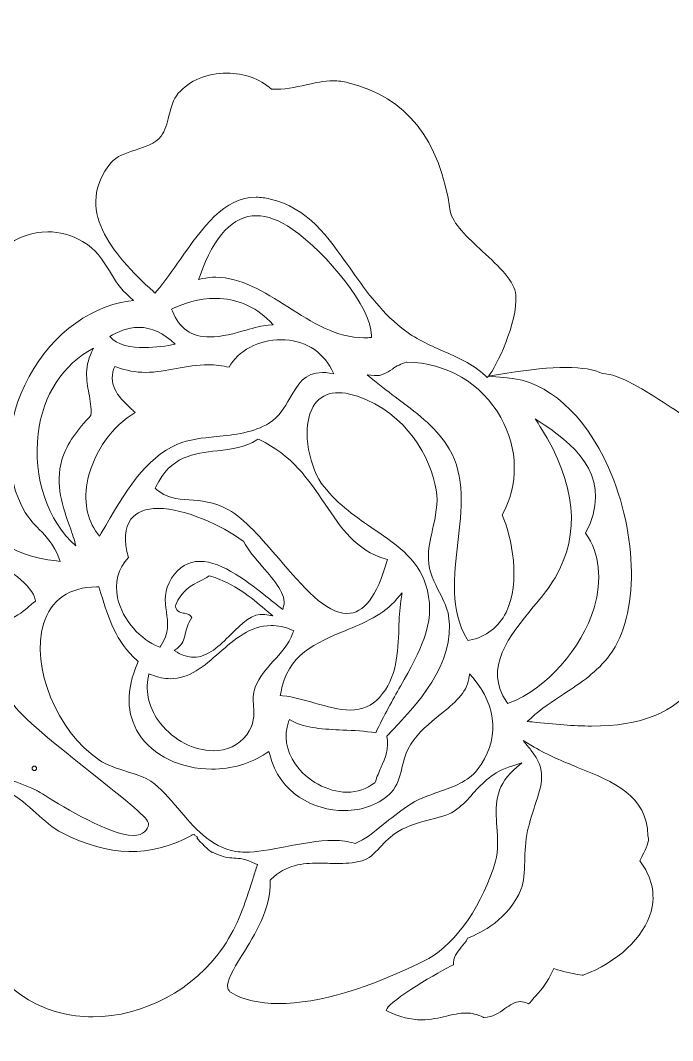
# Model space of a CAD drawing. Header units: millimetres. Extents: x -187 to 113, y -78 to 72.
# Drawn here: x 72.99 to 78.94, y 8.75 to 18.04 of the extents above; entities that cross this region are included whole.
import ezdxf

# ---------------------------------------------------------------- set-up
doc = ezdxf.new("R2010")
doc.units = ezdxf.units.MM
doc.header["$MEASUREMENT"] = 0
doc.layers.add('layer 1', color=7, linetype='Continuous')

msp = doc.modelspace()

# ---------------------------------------------------------------- linework, layer by layer
at = {"layer": 'layer 1', "color": 1, "lineweight": 35}
msp.add_open_spline([(38.43276, 72.15664), (38.43276, 72.15664), (-111.56738, 72.15664), (-111.56738, 72.15664), (-111.56738, 72.15664), (-152.98848, 72.15664), (-186.56732, 38.5779), (-186.56732, -2.84336), (-186.56732, -2.84336), (-186.56732, -44.26448), (-152.98848, -77.84336), (-111.56738, -77.84336), (-111.56738, -77.84336), (-111.56738, -77.84336), (38.43276, -77.84336), (38.43276, -77.84336), (38.43276, -77.84336), (79.85412, -77.84336), (113.43268, -44.26448), (113.43268, -2.84336), (113.43268, -2.84336), (113.43268, 38.5779), (79.85412, 72.15664), (38.43276, 72.15664)], degree=3, knots=[0, 0, 0, 0, 0.1428571, 0.1428571, 0.1428571, 0.1428572, 0.2857143, 0.2857143, 0.2857143, 0.2857143, 0.4285714, 0.4285714, 0.4285714, 0.4285714, 0.5714286, 0.5714286, 0.5714286, 0.5714286, 0.7142857, 0.7142857, 0.7142857, 0.7142857, 1, 1, 1, 1], dxfattribs=at)
msp.add_open_spline([(44.67952, 66.4625), (79.50892, 59.89766), (105.96108, 33.27122), (107.96366, 0.902)], degree=3, dxfattribs=at)
at = {"layer": 'layer 1', "color": 1, "lineweight": 9}
for points, knots in [([(77.24894, 14.79212), (77.24894, 14.79212), (77.23376, 14.80576), (77.23376, 14.80576), (77.23376, 14.80576), (77.10856, 14.91842), (76.97892, 14.97476), (76.84166, 15.03442), (76.84166, 15.03442), (76.71936, 15.08758), (76.59286, 15.14254), (76.47044, 15.2406), (76.47044, 15.2406), (76.26748, 15.40328), (76.12742, 15.6027), (75.992, 15.79554), (75.992, 15.79554), (75.79662, 16.07374), (75.61212, 16.33648), (75.26984, 16.41728), (75.26984, 16.41728), (75.22656, 16.42748), (75.18408, 16.4327), (75.14356, 16.4328), (75.14356, 16.4328), (74.84846, 16.43348), (74.65578, 16.15938), (74.45178, 15.86918), (74.45178, 15.86918), (74.3832, 15.77166), (74.31232, 15.67082), (74.23508, 15.5762), (74.23508, 15.5762), (74.23508, 15.5762), (74.22144, 15.55956), (74.22144, 15.55956), (74.22144, 15.55956), (74.22144, 15.55956), (74.20556, 15.57398), (74.20556, 15.57398), (74.20556, 15.57398), (73.82346, 15.92104), (73.47884, 16.33198), (73.8204, 16.74838), (73.8204, 16.74838), (73.86988, 16.80872), (73.95216, 16.83498), (74.03934, 16.8628), (74.03934, 16.8628), (74.12952, 16.89162), (74.22282, 16.9214), (74.276, 16.99118), (74.276, 16.99118), (74.3126, 17.03926), (74.3302, 17.10774), (74.34718, 17.17394), (74.34718, 17.17394), (74.36622, 17.24826), (74.38594, 17.32506), (74.43288, 17.38014), (74.43288, 17.38014), (74.53128, 17.49592), (74.69676, 17.56476), (74.87554, 17.56434), (74.87554, 17.56434), (75.03142, 17.564), (75.17518, 17.51246), (75.28122, 17.41916), (75.28122, 17.41916), (75.39894, 17.41232), (75.5003, 17.43528), (75.59804, 17.45744), (75.59804, 17.45744), (75.6811, 17.4763), (75.75962, 17.49414), (75.8448, 17.49394), (75.8448, 17.49394), (75.89158, 17.49384), (75.93592, 17.48824), (75.98034, 17.4769), (75.98034, 17.4769), (76.5172, 17.3401), (76.81336, 16.9683), (76.91236, 16.30682), (76.91236, 16.30682), (76.929, 16.19626), (77.06986, 16.06594), (77.2061, 15.9399), (77.2061, 15.9399), (77.35788, 15.7995), (77.50124, 15.6669), (77.51008, 15.54078), (77.51008, 15.54078), (77.52748, 15.29268), (77.32954, 14.8821), (77.26254, 14.80732), (77.26254, 14.80732), (77.26254, 14.80732), (77.24894, 14.79212), (77.24894, 14.79212)], [0, 0, 0, 0, 0.0384615, 0.0384615, 0.0384615, 0.0384615, 0.0769231, 0.0769231, 0.0769231, 0.0769231, 0.1153846, 0.1153846, 0.1153846, 0.1153846, 0.1538462, 0.1538462, 0.1538462, 0.1538462, 0.1923077, 0.1923077, 0.1923077, 0.1923077, 0.2307692, 0.2307692, 0.2307692, 0.2307692, 0.2692308, 0.2692308, 0.2692308, 0.2692308, 0.3076923, 0.3076923, 0.3076923, 0.3076923, 0.3461538, 0.3461538, 0.3461538, 0.3461539, 0.3846154, 0.3846154, 0.3846154, 0.3846154, 0.4230769, 0.4230769, 0.4230769, 0.4230769, 0.4615385, 0.4615385, 0.4615385, 0.4615385, 0.5, 0.5, 0.5, 0.5, 0.5384615, 0.5384615, 0.5384615, 0.5384615, 0.5769231, 0.5769231, 0.5769231, 0.5769231, 0.6153846, 0.6153846, 0.6153846, 0.6153846, 0.6538462, 0.6538462, 0.6538462, 0.6538462, 0.6923077, 0.6923077, 0.6923077, 0.6923077, 0.7307692, 0.7307692, 0.7307692, 0.7307692, 0.7692308, 0.7692308, 0.7692308, 0.7692308, 0.8076923, 0.8076923, 0.8076923, 0.8076923, 0.8461538, 0.8461538, 0.8461538, 0.8461539, 0.8846154, 0.8846154, 0.8846154, 0.8846154, 0.9230769, 0.9230769, 0.9230769, 0.9230769, 1, 1, 1, 1]), ([(75.1445, 16.26478), (75.2435, 16.26456), (75.35322, 16.22366), (75.47064, 16.14326), (75.47064, 16.14326), (75.7899, 15.92476), (76.19434, 15.42496), (76.19376, 15.1748), (76.19376, 15.1748), (76.19376, 15.1748), (76.1937, 15.15564), (76.1937, 15.15564), (76.1937, 15.15564), (76.1937, 15.15564), (76.17478, 15.1542), (76.17478, 15.1542), (76.17478, 15.1542), (76.15766, 15.15284), (76.14056, 15.15218), (76.1236, 15.15222), (76.1236, 15.15222), (75.87584, 15.15282), (75.65, 15.29564), (75.43158, 15.43372), (75.43158, 15.43372), (75.2117, 15.57274), (75.004, 15.70402), (74.7754, 15.70454), (74.7754, 15.70454), (74.73476, 15.70466), (74.694, 15.70042), (74.6543, 15.69198), (74.6543, 15.69198), (74.6543, 15.69198), (74.61828, 15.68434), (74.61828, 15.68434), (74.61828, 15.68434), (74.61828, 15.68434), (74.6308, 15.71936), (74.6308, 15.71936), (74.6308, 15.71936), (74.7624, 16.08688), (74.93046, 16.26528), (75.1445, 16.26478)], [0, 0, 0, 0, 0.0833333, 0.0833333, 0.0833333, 0.0833333, 0.1666667, 0.1666667, 0.1666667, 0.1666667, 0.25, 0.25, 0.25, 0.25, 0.3333333, 0.3333333, 0.3333333, 0.3333333, 0.4166667, 0.4166667, 0.4166667, 0.4166667, 0.5, 0.5, 0.5, 0.5, 0.5833333, 0.5833333, 0.5833333, 0.5833333, 0.6666667, 0.6666667, 0.6666667, 0.6666667, 0.75, 0.75, 0.75, 0.75, 0.8333333, 0.8333333, 0.8333333, 0.8333333, 1, 1, 1, 1]), ([(72.4602, 13.75432), (72.33218, 14.14536), (72.46928, 14.59164), (72.81818, 14.9244), (72.81818, 14.9244), (72.59764, 15.09752), (72.51692, 15.35606), (72.6023, 15.62086), (72.6023, 15.62086), (72.6969, 15.91458), (72.96006, 16.11924), (73.24216, 16.11858), (73.24216, 16.11858), (73.35024, 16.11836), (73.45718, 16.0886), (73.56004, 16.03022), (73.56004, 16.03022), (73.68544, 15.95904), (73.74342, 15.86328), (73.80478, 15.76186), (73.80478, 15.76186), (73.8531, 15.68202), (73.90304, 15.59944), (73.99054, 15.52334), (73.99054, 15.52334), (73.99054, 15.52334), (74.0249, 15.49348), (74.0249, 15.49348), (74.0249, 15.49348), (74.0249, 15.49348), (73.98004, 15.48708), (73.98004, 15.48708), (73.98004, 15.48708), (73.59308, 15.43176), (73.23018, 15.13862), (73.03296, 14.72202), (73.03296, 14.72202), (72.84386, 14.32256), (72.84582, 13.88908), (73.0382, 13.56238), (73.0382, 13.56238), (73.07372, 13.50194), (73.11822, 13.45576), (73.16536, 13.40692), (73.16536, 13.40692), (73.23312, 13.33674), (73.30316, 13.2641), (73.34392, 13.14674), (73.34392, 13.14674), (73.34392, 13.14674), (73.3546, 13.11596), (73.3546, 13.11596), (73.3546, 13.11596), (73.3546, 13.11596), (73.32252, 13.11924), (73.32252, 13.11924), (73.32252, 13.11924), (72.89234, 13.16294), (72.57802, 13.3944), (72.4602, 13.75432)], [0, 0, 0, 0, 0.0625, 0.0625, 0.0625, 0.0625, 0.125, 0.125, 0.125, 0.125, 0.1875, 0.1875, 0.1875, 0.1875, 0.25, 0.25, 0.25, 0.25, 0.3125, 0.3125, 0.3125, 0.3125, 0.375, 0.375, 0.375, 0.375, 0.4375, 0.4375, 0.4375, 0.4375, 0.5, 0.5, 0.5, 0.5, 0.5625, 0.5625, 0.5625, 0.5625, 0.625, 0.625, 0.625, 0.625, 0.6875, 0.6875, 0.6875, 0.6875, 0.75, 0.75, 0.75, 0.75, 0.8125, 0.8125, 0.8125, 0.8125, 0.875, 0.875, 0.875, 0.875, 1, 1, 1, 1]), ([(74.77488, 15.51132), (74.9643, 15.51088), (75.12968, 15.441), (75.26646, 15.30358), (75.26646, 15.30358), (75.26646, 15.30358), (75.29842, 15.2715), (75.29842, 15.2715), (75.29842, 15.2715), (75.29842, 15.2715), (75.2535, 15.2682), (75.2535, 15.2682), (75.2535, 15.2682), (75.19796, 15.26408), (75.12704, 15.24412), (75.05194, 15.22292), (75.05194, 15.22292), (74.94738, 15.19346), (74.82884, 15.16006), (74.71912, 15.1603), (74.71912, 15.1603), (74.55362, 15.1607), (74.4424, 15.23776), (74.37912, 15.39582), (74.37912, 15.39582), (74.37912, 15.39582), (74.3717, 15.41428), (74.3717, 15.41428), (74.3717, 15.41428), (74.3717, 15.41428), (74.38964, 15.42254), (74.38964, 15.42254), (74.38964, 15.42254), (74.47838, 15.46322), (74.61728, 15.51166), (74.77488, 15.51132)], [0, 0, 0, 0, 0.1, 0.1, 0.1, 0.1, 0.2, 0.2, 0.2, 0.2, 0.3, 0.3, 0.3, 0.3, 0.4, 0.4, 0.4, 0.4, 0.5, 0.5, 0.5, 0.5, 0.6, 0.6, 0.6, 0.6, 0.7, 0.7, 0.7, 0.7, 0.8, 0.8, 0.8, 0.8, 1, 1, 1, 1]), ([(74.12378, 15.06398), (74.22714, 15.06374), (74.33016, 15.0786), (74.4032, 15.09494), (74.4032, 15.09494), (74.29856, 15.19598), (74.188, 15.24732), (74.07412, 15.24758), (74.07412, 15.24758), (73.96728, 15.24784), (73.87378, 15.2036), (73.8082, 15.16546), (73.8082, 15.16546), (73.86894, 15.0826), (74.0114, 15.06424), (74.12378, 15.06398)], [0, 0, 0, 0, 0.2, 0.2, 0.2, 0.2, 0.4, 0.4, 0.4, 0.4, 0.6, 0.6, 0.6, 0.6, 1, 1, 1, 1]), ([(73.71548, 13.34568), (73.71548, 13.34568), (73.69668, 13.36998), (73.69668, 13.36998), (73.69668, 13.36998), (73.59768, 13.498), (73.56668, 13.67436), (73.60932, 13.86658), (73.60932, 13.86658), (73.6648, 14.1169), (73.83606, 14.35606), (74.04002, 14.47148), (74.04002, 14.47148), (74.03034, 14.4807), (74.0205, 14.48994), (74.01072, 14.49914), (74.01072, 14.49914), (73.9017, 14.6014), (73.78898, 14.70704), (73.84606, 14.8727), (73.84606, 14.8727), (73.84606, 14.8727), (73.85294, 14.89264), (73.85294, 14.89264), (73.85294, 14.89264), (73.85294, 14.89264), (73.87252, 14.88536), (73.87252, 14.88536), (73.87252, 14.88536), (73.95796, 14.85362), (74.04342, 14.83808), (74.13394, 14.83786), (74.13394, 14.83786), (74.23152, 14.83764), (74.32534, 14.85518), (74.41612, 14.8722), (74.41612, 14.8722), (74.50874, 14.88954), (74.60448, 14.90746), (74.70598, 14.90722), (74.70598, 14.90722), (74.77178, 14.90708), (74.83414, 14.89936), (74.89616, 14.88376), (74.89616, 14.88376), (74.9734, 15.03302), (75.16498, 15.13558), (75.36944, 15.13512), (75.36944, 15.13512), (75.57596, 15.13464), (75.74442, 15.0349), (75.83158, 14.86146), (75.83158, 14.86146), (75.83158, 14.86146), (75.84962, 14.82558), (75.84962, 14.82558), (75.84962, 14.82558), (75.84962, 14.82558), (75.81028, 14.83158), (75.81028, 14.83158), (75.81028, 14.83158), (75.78812, 14.83494), (75.76678, 14.83666), (75.74694, 14.8367), (75.74694, 14.8367), (75.58438, 14.8371), (75.51918, 14.7237), (75.4502, 14.60358), (75.4502, 14.60358), (75.4012, 14.51834), (75.35056, 14.4302), (75.26308, 14.37644), (75.26308, 14.37644), (75.11768, 14.28722), (74.94594, 14.26982), (74.7798, 14.25296), (74.7798, 14.25296), (74.65054, 14.2399), (74.52844, 14.22752), (74.42496, 14.18282), (74.42496, 14.18282), (74.13524, 14.05768), (73.94684, 13.75504), (73.73062, 13.37246), (73.73062, 13.37246), (73.73062, 13.37246), (73.71548, 13.34568), (73.71548, 13.34568)], [0, 0, 0, 0, 0.0434783, 0.0434783, 0.0434783, 0.0434783, 0.0869565, 0.0869565, 0.0869565, 0.0869565, 0.1304348, 0.1304348, 0.1304348, 0.1304348, 0.173913, 0.173913, 0.173913, 0.1739131, 0.2173913, 0.2173913, 0.2173913, 0.2173913, 0.2608696, 0.2608696, 0.2608696, 0.2608696, 0.3043478, 0.3043478, 0.3043478, 0.3043478, 0.3478261, 0.3478261, 0.3478261, 0.3478261, 0.3913043, 0.3913043, 0.3913043, 0.3913044, 0.4347826, 0.4347826, 0.4347826, 0.4347826, 0.4782609, 0.4782609, 0.4782609, 0.4782609, 0.5217391, 0.5217391, 0.5217391, 0.5217391, 0.5652174, 0.5652174, 0.5652174, 0.5652174, 0.6086957, 0.6086957, 0.6086957, 0.6086957, 0.6521739, 0.6521739, 0.6521739, 0.6521739, 0.6956522, 0.6956522, 0.6956522, 0.6956522, 0.7391304, 0.7391304, 0.7391304, 0.7391304, 0.7826087, 0.7826087, 0.7826087, 0.7826087, 0.826087, 0.826087, 0.826087, 0.826087, 0.8695652, 0.8695652, 0.8695652, 0.8695652, 0.9130435, 0.9130435, 0.9130435, 0.9130435, 1, 1, 1, 1]), ([(71.72322, 13.48466), (71.72178, 13.48706), (71.72088, 13.48982), (71.72038, 13.49296), (71.72038, 13.49296), (71.7184, 13.50616), (71.7264, 13.51462), (71.73888, 13.5211), (71.73888, 13.5211), (71.52444, 13.81466), (71.48928, 14.16276), (71.64326, 14.48024), (71.64326, 14.48024), (71.801, 14.80554), (72.12272, 15.01522), (72.46292, 15.01442), (72.46292, 15.01442), (72.54356, 15.01424), (72.62454, 15.00226), (72.70362, 14.97886), (72.70362, 14.97886), (72.70362, 14.97886), (72.75142, 14.96472), (72.75142, 14.96472), (72.75142, 14.96472), (72.75142, 14.96472), (72.70762, 14.94074), (72.70762, 14.94074), (72.70762, 14.94074), (72.24884, 14.68934), (72.08064, 14.2155), (72.11746, 13.85746), (72.11746, 13.85746), (72.15306, 13.51096), (72.35998, 13.25608), (72.68856, 13.15684), (72.68856, 13.15684), (72.86096, 13.06836), (73.11152, 12.88822), (73.12876, 12.76492), (73.12876, 12.76492), (73.12876, 12.76492), (73.13056, 12.75164), (73.13056, 12.75164), (73.13056, 12.75164), (73.13056, 12.75164), (73.11938, 12.7445), (73.11938, 12.7445), (73.11938, 12.7445), (73.11308, 12.74044), (73.10216, 12.73088), (73.0895, 12.71982), (73.0895, 12.71982), (73.01592, 12.65538), (72.86276, 12.5212), (72.59888, 12.52182), (72.59888, 12.52182), (72.53366, 12.52198), (72.46516, 12.53066), (72.39742, 12.5472), (72.39742, 12.5472), (72.3435, 12.55458), (72.29124, 12.55834), (72.24216, 12.55846), (72.24216, 12.55846), (71.97828, 12.5591), (71.79508, 12.45632), (71.72618, 12.26912), (71.72618, 12.26912), (71.63394, 12.01852), (71.77378, 11.67452), (72.07408, 11.41324), (72.07408, 11.41324), (72.07408, 11.41324), (72.13308, 11.3619), (72.13308, 11.3619), (72.13308, 11.3619), (72.13308, 11.3619), (72.05668, 11.37718), (72.05668, 11.37718), (72.05668, 11.37718), (71.9957, 11.38938), (71.93654, 11.41008), (71.87934, 11.43678), (71.87934, 11.43678), (71.87934, 11.43678), (71.8849, 11.4241), (71.8849, 11.4241), (71.8849, 11.4241), (71.9863, 11.19162), (72.22118, 11.1555), (72.46994, 11.11732), (72.46994, 11.11732), (72.61126, 11.0956), (72.75742, 11.07314), (72.88212, 11.0126), (72.88212, 11.0126), (72.97648, 10.96668), (73.05742, 10.89348), (73.13568, 10.82272), (73.13568, 10.82272), (73.21024, 10.75526), (73.28742, 10.68546), (73.37472, 10.6414), (73.37472, 10.6414), (73.80434, 10.42426), (74.16986, 10.41656), (74.55334, 10.61768), (74.55334, 10.61768), (74.55334, 10.61768), (74.55716, 10.62392), (74.55716, 10.62392), (74.55716, 10.62392), (74.55716, 10.62392), (74.56418, 10.6239), (74.56418, 10.6239), (74.56418, 10.6239), (74.56418, 10.6239), (74.57684, 10.63164), (74.57684, 10.63164), (74.57684, 10.63164), (74.57684, 10.63164), (74.58348, 10.61844), (74.58348, 10.61844), (74.58348, 10.61844), (74.58348, 10.61844), (74.61124, 10.60152), (74.61124, 10.60152), (74.61124, 10.60152), (74.61124, 10.60152), (74.60064, 10.59592), (74.60064, 10.59592), (74.60064, 10.59592), (74.6342, 10.55888), (74.71338, 10.47918), (74.74032, 10.46306), (74.74032, 10.46306), (74.74032, 10.46306), (74.74352, 10.4671), (74.74352, 10.4671), (74.74352, 10.4671), (74.74352, 10.4671), (74.75814, 10.45998), (74.75814, 10.45998), (74.75814, 10.45998), (74.84522, 10.41766), (74.89142, 10.41518), (74.94032, 10.41256), (74.94032, 10.41256), (74.99102, 10.40992), (75.04352, 10.40714), (75.1379, 10.36132), (75.1379, 10.36132), (75.1379, 10.36132), (75.1541, 10.35346), (75.1541, 10.35346), (75.1541, 10.35346), (75.1541, 10.35346), (75.1485, 10.33618), (75.1485, 10.33618), (75.1485, 10.33618), (75.13532, 10.29568), (75.12298, 10.25666), (75.111, 10.21892), (75.111, 10.21892), (75.03724, 9.98668), (74.9791, 9.80324), (74.84444, 9.6043), (74.84444, 9.6043), (74.58086, 9.21544), (74.11308, 8.96484), (73.65272, 8.96588), (73.65272, 8.96588), (73.44208, 8.96636), (73.24476, 9.01862), (73.0661, 9.12114), (73.0661, 9.12114), (72.83154, 9.25564), (72.72998, 9.44656), (72.64038, 9.615), (72.64038, 9.615), (72.5764, 9.73534), (72.51598, 9.84894), (72.41532, 9.93404), (72.41532, 9.93404), (72.38286, 9.9615), (72.32928, 9.9736), (72.2775, 9.9853), (72.2775, 9.9853), (72.23278, 9.9954), (72.19056, 10.00496), (72.1595, 10.02424), (72.1595, 10.02424), (71.67362, 10.32748), (71.6195, 10.9747), (71.84788, 11.42518), (71.84788, 11.42518), (71.84788, 11.42518), (71.8587, 11.44652), (71.8587, 11.44652), (71.8587, 11.44652), (71.5511, 11.60034), (71.31226, 11.95182), (71.25006, 12.3702), (71.25006, 12.3702), (71.1793, 12.84592), (71.35564, 13.25796), (71.72322, 13.48466)], [0, 0, 0, 0, 0.0188679, 0.0188679, 0.0188679, 0.0188679, 0.0377358, 0.0377358, 0.0377358, 0.0377359, 0.0566038, 0.0566038, 0.0566038, 0.0566038, 0.0754717, 0.0754717, 0.0754717, 0.0754717, 0.0943396, 0.0943396, 0.0943396, 0.0943396, 0.1132075, 0.1132075, 0.1132075, 0.1132076, 0.1320755, 0.1320755, 0.1320755, 0.1320755, 0.1509434, 0.1509434, 0.1509434, 0.1509434, 0.1698113, 0.1698113, 0.1698113, 0.1698113, 0.1886792, 0.1886792, 0.1886792, 0.1886793, 0.2075472, 0.2075472, 0.2075472, 0.2075472, 0.2264151, 0.2264151, 0.2264151, 0.2264151, 0.245283, 0.245283, 0.245283, 0.245283, 0.2641509, 0.2641509, 0.2641509, 0.264151, 0.2830189, 0.2830189, 0.2830189, 0.2830189, 0.3018868, 0.3018868, 0.3018868, 0.3018868, 0.3207547, 0.3207547, 0.3207547, 0.3207547, 0.3396226, 0.3396226, 0.3396226, 0.3396227, 0.3584906, 0.3584906, 0.3584906, 0.3584906, 0.3773585, 0.3773585, 0.3773585, 0.3773585, 0.3962264, 0.3962264, 0.3962264, 0.3962264, 0.4150943, 0.4150943, 0.4150943, 0.4150943, 0.4339623, 0.4339623, 0.4339623, 0.4339623, 0.4528302, 0.4528302, 0.4528302, 0.4528302, 0.4716981, 0.4716981, 0.4716981, 0.4716981, 0.490566, 0.490566, 0.490566, 0.490566, 0.509434, 0.509434, 0.509434, 0.509434, 0.5283019, 0.5283019, 0.5283019, 0.5283019, 0.5471698, 0.5471698, 0.5471698, 0.5471698, 0.5660377, 0.5660377, 0.5660377, 0.5660377, 0.5849057, 0.5849057, 0.5849057, 0.5849057, 0.6037736, 0.6037736, 0.6037736, 0.6037736, 0.6226415, 0.6226415, 0.6226415, 0.6226415, 0.6415094, 0.6415094, 0.6415094, 0.6415094, 0.6603774, 0.6603774, 0.6603774, 0.6603774, 0.6792453, 0.6792453, 0.6792453, 0.6792453, 0.6981132, 0.6981132, 0.6981132, 0.6981132, 0.7169811, 0.7169811, 0.7169811, 0.7169811, 0.7358491, 0.7358491, 0.7358491, 0.7358491, 0.754717, 0.754717, 0.754717, 0.754717, 0.7735849, 0.7735849, 0.7735849, 0.7735849, 0.7924528, 0.7924528, 0.7924528, 0.7924528, 0.8113208, 0.8113208, 0.8113208, 0.8113208, 0.8301887, 0.8301887, 0.8301887, 0.8301887, 0.8490566, 0.8490566, 0.8490566, 0.8490566, 0.8679245, 0.8679245, 0.8679245, 0.8679245, 0.8867925, 0.8867925, 0.8867925, 0.8867925, 0.9056604, 0.9056604, 0.9056604, 0.9056604, 0.9245283, 0.9245283, 0.9245283, 0.9245283, 0.9433962, 0.9433962, 0.9433962, 0.9433962, 0.9622642, 0.9622642, 0.9622642, 0.9622642, 1, 1, 1, 1]), ([(73.15482, 14.27774), (73.1064, 13.88218), (73.24356, 13.4799), (73.49838, 13.2572), (73.49838, 13.2572), (73.4875, 13.30854), (73.46656, 13.367), (73.44334, 13.43202), (73.44334, 13.43202), (73.38198, 13.60358), (73.30566, 13.81708), (73.37196, 14.04072), (73.37196, 14.04072), (73.41812, 14.19634), (73.51866, 14.31672), (73.63608, 14.44606), (73.63608, 14.44606), (73.64186, 14.51624), (73.63004, 14.57994), (73.61758, 14.64724), (73.61758, 14.64724), (73.59498, 14.76908), (73.57168, 14.89468), (73.65966, 15.0571), (73.65966, 15.0571), (73.38078, 14.9123), (73.19826, 14.63204), (73.15482, 14.27774)], [0, 0, 0, 0, 0.125, 0.125, 0.125, 0.125, 0.25, 0.25, 0.25, 0.25, 0.375, 0.375, 0.375, 0.375, 0.5, 0.5, 0.5, 0.5, 0.625, 0.625, 0.625, 0.625, 0.75, 0.75, 0.75, 0.75, 1, 1, 1, 1]), ([(77.08664, 12.3964), (77.08664, 12.3964), (77.07226, 12.39334), (77.07226, 12.39334), (77.07226, 12.39334), (77.07226, 12.39334), (77.06474, 12.40614), (77.06474, 12.40614), (77.06474, 12.40614), (76.9089, 12.67234), (76.94564, 12.98542), (76.98114, 13.28818), (76.98114, 13.28818), (77.01572, 13.58364), (77.05154, 13.88918), (76.90224, 14.14088), (76.90224, 14.14088), (76.79342, 14.32462), (76.6367, 14.44284), (76.43828, 14.59256), (76.43828, 14.59256), (76.36506, 14.64782), (76.28934, 14.70494), (76.20744, 14.77166), (76.20744, 14.77166), (76.20744, 14.77166), (76.15446, 14.81474), (76.15446, 14.81474), (76.15446, 14.81474), (76.15446, 14.81474), (76.22214, 14.80844), (76.22214, 14.80844), (76.22214, 14.80844), (76.28362, 14.80284), (76.33204, 14.8344), (76.38422, 14.8681), (76.38422, 14.8681), (76.42344, 14.89346), (76.46402, 14.91964), (76.5112, 14.93022), (76.5112, 14.93022), (76.5112, 14.93022), (76.51352, 14.93074), (76.51352, 14.93074), (76.51352, 14.93074), (76.51352, 14.93074), (76.51588, 14.93072), (76.51588, 14.93072), (76.51588, 14.93072), (76.87798, 14.92628), (77.1983, 14.73778), (77.3727, 14.42644), (77.3727, 14.42644), (77.53258, 14.1411), (77.53702, 13.81016), (77.38522, 13.539), (77.38522, 13.539), (77.47312, 13.33688), (77.55776, 12.92662), (77.42024, 12.65086), (77.42024, 12.65086), (77.35252, 12.515), (77.24026, 12.4294), (77.08664, 12.3964)], [0, 0, 0, 0, 0.0588235, 0.0588235, 0.0588235, 0.0588235, 0.1176471, 0.1176471, 0.1176471, 0.1176471, 0.1764706, 0.1764706, 0.1764706, 0.1764706, 0.2352941, 0.2352941, 0.2352941, 0.2352941, 0.2941176, 0.2941176, 0.2941176, 0.2941177, 0.3529412, 0.3529412, 0.3529412, 0.3529412, 0.4117647, 0.4117647, 0.4117647, 0.4117647, 0.4705882, 0.4705882, 0.4705882, 0.4705882, 0.5294118, 0.5294118, 0.5294118, 0.5294118, 0.5882353, 0.5882353, 0.5882353, 0.5882353, 0.6470588, 0.6470588, 0.6470588, 0.6470588, 0.7058824, 0.7058824, 0.7058824, 0.7058824, 0.7647059, 0.7647059, 0.7647059, 0.7647059, 0.8235294, 0.8235294, 0.8235294, 0.8235294, 0.8823529, 0.8823529, 0.8823529, 0.882353, 1, 1, 1, 1]), ([(78.19906, 11.61548), (78.0369, 11.61586), (77.86622, 11.63048), (77.6599, 11.65224), (77.6599, 11.65224), (77.6599, 11.65224), (77.61376, 11.65712), (77.61376, 11.65712), (77.61376, 11.65712), (77.61376, 11.65712), (77.64842, 11.68838), (77.64842, 11.68838), (77.64842, 11.68838), (77.74226, 11.77294), (77.84556, 11.84084), (77.94552, 11.90652), (77.94552, 11.90652), (78.1023, 12.00956), (78.25042, 12.10692), (78.367, 12.26396), (78.367, 12.26396), (78.63338, 12.62306), (78.62772, 13.35696), (78.35388, 13.97106), (78.35388, 13.97106), (78.1354, 14.46104), (77.79858, 14.7591), (77.42986, 14.78882), (77.42986, 14.78882), (77.42986, 14.78882), (77.26176, 14.80236), (77.26176, 14.80236), (77.26176, 14.80236), (77.26176, 14.80236), (77.42818, 14.82996), (77.42818, 14.82996), (77.42818, 14.82996), (77.85066, 14.9), (78.15422, 14.9), (78.29728, 14.82788), (78.29728, 14.82788), (78.45472, 14.82456), (78.69506, 14.66788), (78.88856, 14.5418), (78.88856, 14.5418), (78.98868, 14.47654), (79.07514, 14.42018), (79.12834, 14.39898), (79.12834, 14.39898), (79.42024, 14.28244), (79.43878, 14.0632), (79.45518, 13.86976), (79.45518, 13.86976), (79.46176, 13.79226), (79.46794, 13.71904), (79.49004, 13.65414), (79.49004, 13.65414), (79.523, 13.55678), (79.5983, 13.48444), (79.67112, 13.41448), (79.67112, 13.41448), (79.75572, 13.33312), (79.83566, 13.25634), (79.85048, 13.14514), (79.85048, 13.14514), (79.87826, 12.9358), (79.74198, 12.80138), (79.5976, 12.65902), (79.5976, 12.65902), (79.53868, 12.60096), (79.47778, 12.54088), (79.42358, 12.4724), (79.42358, 12.4724), (79.34924, 12.3783), (79.2989, 12.27084), (79.25448, 12.176), (79.25448, 12.176), (79.22132, 12.10518), (79.1927, 12.04402), (79.16048, 12.00312), (79.16048, 12.00312), (78.94768, 11.734), (78.65124, 11.61444), (78.19906, 11.61548)], [0, 0, 0, 0, 0.0454545, 0.0454545, 0.0454545, 0.0454546, 0.0909091, 0.0909091, 0.0909091, 0.0909091, 0.1363636, 0.1363636, 0.1363636, 0.1363636, 0.1818182, 0.1818182, 0.1818182, 0.1818182, 0.2272727, 0.2272727, 0.2272727, 0.2272727, 0.2727273, 0.2727273, 0.2727273, 0.2727273, 0.3181818, 0.3181818, 0.3181818, 0.3181818, 0.3636364, 0.3636364, 0.3636364, 0.3636364, 0.4090909, 0.4090909, 0.4090909, 0.4090909, 0.4545455, 0.4545455, 0.4545455, 0.4545455, 0.5, 0.5, 0.5, 0.5, 0.5454545, 0.5454545, 0.5454545, 0.5454546, 0.5909091, 0.5909091, 0.5909091, 0.5909091, 0.6363636, 0.6363636, 0.6363636, 0.6363636, 0.6818182, 0.6818182, 0.6818182, 0.6818182, 0.7272727, 0.7272727, 0.7272727, 0.7272727, 0.7727273, 0.7727273, 0.7727273, 0.7727273, 0.8181818, 0.8181818, 0.8181818, 0.8181818, 0.8636364, 0.8636364, 0.8636364, 0.8636364, 0.9090909, 0.9090909, 0.9090909, 0.9090909, 1, 1, 1, 1]), ([(76.27958, 11.23614), (76.26192, 11.19622), (76.24366, 11.15492), (76.22984, 11.10962), (76.22984, 11.10962), (76.22984, 11.10962), (76.22796, 11.10348), (76.22796, 11.10348), (76.22796, 11.10348), (76.22796, 11.10348), (76.22294, 11.09946), (76.22294, 11.09946), (76.22294, 11.09946), (76.15188, 11.04256), (76.06406, 11.01256), (75.96906, 11.01278), (75.96906, 11.01278), (75.7938, 11.0132), (75.60474, 11.11714), (75.49858, 11.27142), (75.49858, 11.27142), (75.41492, 11.39302), (75.39368, 11.52826), (75.43874, 11.65224), (75.43874, 11.65224), (75.43874, 11.65224), (75.44684, 11.67462), (75.44684, 11.67462), (75.44684, 11.67462), (75.44684, 11.67462), (75.46766, 11.66332), (75.46766, 11.66332), (75.46766, 11.66332), (75.59616, 11.59344), (75.75938, 11.5866), (75.93216, 11.57932), (75.93216, 11.57932), (76.03214, 11.57512), (76.13538, 11.57076), (76.23252, 11.55314), (76.23252, 11.55314), (76.3078, 11.71306), (76.3871, 11.85382), (76.4573, 11.97842), (76.4573, 11.97842), (76.64184, 12.30596), (76.77516, 12.5426), (76.7038, 12.8502), (76.7038, 12.8502), (76.64216, 13.1162), (76.44582, 13.25068), (76.21842, 13.40638), (76.21842, 13.40638), (76.05986, 13.51502), (75.89584, 13.62732), (75.75966, 13.79726), (75.75966, 13.79726), (75.63078, 13.95776), (75.55446, 14.29994), (75.64914, 14.50054), (75.64914, 14.50054), (75.71794, 14.64632), (75.86584, 14.68978), (76.06746, 14.61946), (76.06746, 14.61946), (76.51666, 14.46298), (76.73418, 14.06228), (76.78394, 13.7667), (76.78394, 13.7667), (76.80444, 13.64444), (76.77706, 13.52304), (76.75054, 13.40564), (76.75054, 13.40564), (76.7294, 13.31184), (76.7094, 13.22322), (76.71268, 13.136), (76.71268, 13.136), (76.71736, 13.01902), (76.76664, 12.92346), (76.8143, 12.83116), (76.8143, 12.83116), (76.85154, 12.75896), (76.88668, 12.6908), (76.89666, 12.6185), (76.89666, 12.6185), (76.95802, 12.179), (76.61452, 11.8162), (76.33434, 11.52396), (76.33434, 11.52396), (76.35758, 11.41262), (76.31968, 11.3268), (76.27958, 11.23614)], [0, 0, 0, 0, 0.0416667, 0.0416667, 0.0416667, 0.0416667, 0.0833333, 0.0833333, 0.0833333, 0.0833333, 0.125, 0.125, 0.125, 0.125, 0.1666667, 0.1666667, 0.1666667, 0.1666667, 0.2083333, 0.2083333, 0.2083333, 0.2083333, 0.25, 0.25, 0.25, 0.25, 0.2916667, 0.2916667, 0.2916667, 0.2916667, 0.3333333, 0.3333333, 0.3333333, 0.3333333, 0.375, 0.375, 0.375, 0.375, 0.4166667, 0.4166667, 0.4166667, 0.4166667, 0.4583333, 0.4583333, 0.4583333, 0.4583333, 0.5, 0.5, 0.5, 0.5, 0.5416667, 0.5416667, 0.5416667, 0.5416667, 0.5833333, 0.5833333, 0.5833333, 0.5833333, 0.625, 0.625, 0.625, 0.625, 0.6666667, 0.6666667, 0.6666667, 0.6666667, 0.7083333, 0.7083333, 0.7083333, 0.7083333, 0.75, 0.75, 0.75, 0.75, 0.7916667, 0.7916667, 0.7916667, 0.7916667, 0.8333333, 0.8333333, 0.8333333, 0.8333333, 0.875, 0.875, 0.875, 0.875, 0.9166667, 0.9166667, 0.9166667, 0.9166667, 1, 1, 1, 1]), ([(78.22268, 12.69292), (78.11068, 12.31984), (77.78584, 11.95502), (77.45034, 11.8254), (77.45034, 11.8254), (77.45034, 11.8254), (77.4354, 11.81964), (77.4354, 11.81964), (77.4354, 11.81964), (77.4354, 11.81964), (77.42624, 11.83292), (77.42624, 11.83292), (77.42624, 11.83292), (77.21104, 12.14424), (77.4544, 12.43958), (77.66914, 12.70014), (77.66914, 12.70014), (77.74624, 12.79366), (77.81902, 12.88202), (77.86762, 12.96632), (77.86762, 12.96632), (78.102, 13.37312), (78.05962, 13.82008), (77.73802, 14.33268), (77.73802, 14.33268), (77.73802, 14.33268), (77.6864, 14.41498), (77.6864, 14.41498), (77.6864, 14.41498), (77.6864, 14.41498), (77.76668, 14.36112), (77.76668, 14.36112), (77.76668, 14.36112), (78.09356, 14.1416), (78.39344, 13.85268), (78.14626, 13.3731), (78.14626, 13.3731), (78.27334, 13.18452), (78.2998, 12.94968), (78.22268, 12.69292)], [0, 0, 0, 0, 0.0909091, 0.0909091, 0.0909091, 0.0909091, 0.1818182, 0.1818182, 0.1818182, 0.1818182, 0.2727273, 0.2727273, 0.2727273, 0.2727273, 0.3636364, 0.3636364, 0.3636364, 0.3636364, 0.4545455, 0.4545455, 0.4545455, 0.4545455, 0.5454545, 0.5454545, 0.5454545, 0.5454546, 0.6363636, 0.6363636, 0.6363636, 0.6363636, 0.7272727, 0.7272727, 0.7272727, 0.7272727, 0.8181818, 0.8181818, 0.8181818, 0.8181818, 1, 1, 1, 1]), ([(76.31946, 13.13932), (76.31946, 13.13932), (76.33938, 13.13368), (76.33938, 13.13368), (76.33938, 13.13368), (76.33938, 13.13368), (76.33366, 13.1136), (76.33366, 13.1136), (76.33366, 13.1136), (76.24308, 12.79516), (76.12426, 12.64052), (75.97034, 12.64082), (75.97034, 12.64082), (75.77732, 12.64128), (75.5702, 12.88258), (75.351, 13.13806), (75.351, 13.13806), (75.19596, 13.31878), (75.0356, 13.50562), (74.89004, 13.58576), (74.89004, 13.58576), (74.75556, 13.65984), (74.63654, 13.6686), (74.53148, 13.67634), (74.53148, 13.67634), (74.41892, 13.68464), (74.32174, 13.69174), (74.23396, 13.77146), (74.23396, 13.77146), (74.23396, 13.77146), (74.22262, 13.78174), (74.22262, 13.78174), (74.22262, 13.78174), (74.22262, 13.78174), (74.2291, 13.7957), (74.2291, 13.7957), (74.2291, 13.7957), (74.35792, 14.07328), (74.57692, 14.09896), (74.78876, 14.12382), (74.78876, 14.12382), (74.91998, 14.13924), (75.04392, 14.15378), (75.14938, 14.22406), (75.14938, 14.22406), (75.14938, 14.22406), (75.15884, 14.23038), (75.15884, 14.23038), (75.15884, 14.23038), (75.15884, 14.23038), (75.16918, 14.2256), (75.16918, 14.2256), (75.16918, 14.2256), (75.46774, 14.08752), (75.62154, 13.85878), (75.77028, 13.63756), (75.77028, 13.63756), (75.91668, 13.41974), (76.055, 13.21402), (76.31946, 13.13932)], [0, 0, 0, 0, 0.0625, 0.0625, 0.0625, 0.0625, 0.125, 0.125, 0.125, 0.125, 0.1875, 0.1875, 0.1875, 0.1875, 0.25, 0.25, 0.25, 0.25, 0.3125, 0.3125, 0.3125, 0.3125, 0.375, 0.375, 0.375, 0.375, 0.4375, 0.4375, 0.4375, 0.4375, 0.5, 0.5, 0.5, 0.5, 0.5625, 0.5625, 0.5625, 0.5625, 0.625, 0.625, 0.625, 0.625, 0.6875, 0.6875, 0.6875, 0.6875, 0.75, 0.75, 0.75, 0.75, 0.8125, 0.8125, 0.8125, 0.8125, 0.875, 0.875, 0.875, 0.875, 1, 1, 1, 1]), ([(73.87898, 12.78494), (73.85048, 12.92164), (73.88466, 13.0476), (73.9778, 13.14992), (73.9778, 13.14992), (73.93614, 13.30506), (73.944, 13.42242), (74.00128, 13.4989), (74.00128, 13.4989), (74.05064, 13.56488), (74.13408, 13.59816), (74.24922, 13.5979), (74.24922, 13.5979), (74.4966, 13.59732), (74.82462, 13.44372), (75.02472, 13.3013), (75.02472, 13.3013), (75.02472, 13.3013), (75.02906, 13.29822), (75.02906, 13.29822), (75.02906, 13.29822), (75.02906, 13.29822), (75.03136, 13.29338), (75.03136, 13.29338), (75.03136, 13.29338), (75.06508, 13.22304), (75.13404, 13.14342), (75.20072, 13.0665), (75.20072, 13.0665), (75.31378, 12.93602), (75.42068, 12.8127), (75.39316, 12.70734), (75.39316, 12.70734), (75.39316, 12.70734), (75.38536, 12.67738), (75.38536, 12.67738), (75.38536, 12.67738), (75.38536, 12.67738), (75.36096, 12.69614), (75.36096, 12.69614), (75.36096, 12.69614), (75.33158, 12.71868), (75.30018, 12.74376), (75.26708, 12.7702), (75.26708, 12.7702), (75.07454, 12.92392), (74.83498, 13.11518), (74.62932, 13.11566), (74.62932, 13.11566), (74.52396, 13.1159), (74.43984, 13.06558), (74.37216, 12.96178), (74.37216, 12.96178), (74.29786, 12.84758), (74.31086, 12.75506), (74.32456, 12.65714), (74.32456, 12.65714), (74.3381, 12.56038), (74.35216, 12.46028), (74.27338, 12.34616), (74.27338, 12.34616), (74.27338, 12.34616), (74.264, 12.33258), (74.264, 12.33258), (74.264, 12.33258), (74.264, 12.33258), (74.24882, 12.33882), (74.24882, 12.33882), (74.24882, 12.33882), (74.09842, 12.4006), (73.92312, 12.57368), (73.87898, 12.78494)], [0, 0, 0, 0, 0.0526316, 0.0526316, 0.0526316, 0.0526316, 0.1052632, 0.1052632, 0.1052632, 0.1052632, 0.1578947, 0.1578947, 0.1578947, 0.1578947, 0.2105263, 0.2105263, 0.2105263, 0.2105263, 0.2631579, 0.2631579, 0.2631579, 0.2631579, 0.3157895, 0.3157895, 0.3157895, 0.3157895, 0.3684211, 0.3684211, 0.3684211, 0.3684211, 0.4210526, 0.4210526, 0.4210526, 0.4210526, 0.4736842, 0.4736842, 0.4736842, 0.4736842, 0.5263158, 0.5263158, 0.5263158, 0.5263158, 0.5789474, 0.5789474, 0.5789474, 0.5789474, 0.6315789, 0.6315789, 0.6315789, 0.631579, 0.6842105, 0.6842105, 0.6842105, 0.6842105, 0.7368421, 0.7368421, 0.7368421, 0.7368421, 0.7894737, 0.7894737, 0.7894737, 0.7894737, 0.8421053, 0.8421053, 0.8421053, 0.8421053, 0.8947368, 0.8947368, 0.8947368, 0.8947369, 1, 1, 1, 1]), ([(74.4892, 12.6424), (74.45772, 12.64812), (74.4185, 12.65516), (74.407, 12.70134), (74.407, 12.70134), (74.407, 12.70134), (74.4054, 12.70788), (74.4054, 12.70788), (74.4054, 12.70788), (74.4054, 12.70788), (74.4079, 12.71416), (74.4079, 12.71416), (74.4079, 12.71416), (74.46286, 12.8518), (74.55098, 12.89642), (74.6362, 12.93962), (74.6362, 12.93962), (74.66066, 12.95202), (74.68592, 12.96482), (74.70962, 12.97962), (74.70962, 12.97962), (74.70962, 12.97962), (74.71758, 12.98464), (74.71758, 12.98464), (74.71758, 12.98464), (74.71758, 12.98464), (74.72652, 12.98178), (74.72652, 12.98178), (74.72652, 12.98178), (74.94856, 12.9113), (75.09984, 12.78398), (75.22138, 12.6817), (75.22138, 12.6817), (75.22138, 12.6817), (75.29376, 12.62092), (75.29376, 12.62092), (75.29376, 12.62092), (75.29376, 12.62092), (75.2214, 12.63168), (75.2214, 12.63168), (75.2214, 12.63168), (75.1102, 12.6482), (75.01404, 12.55212), (74.9115, 12.44996), (74.9115, 12.44996), (74.80902, 12.34786), (74.70304, 12.24232), (74.57136, 12.24262), (74.57136, 12.24262), (74.52238, 12.24274), (74.47232, 12.258), (74.42258, 12.28806), (74.42258, 12.28806), (74.42258, 12.28806), (74.39526, 12.30462), (74.39526, 12.30462), (74.39526, 12.30462), (74.39526, 12.30462), (74.42146, 12.32294), (74.42146, 12.32294), (74.42146, 12.32294), (74.47306, 12.35896), (74.48306, 12.39952), (74.49688, 12.45562), (74.49688, 12.45562), (74.50762, 12.4992), (74.51976, 12.5483), (74.55474, 12.60354), (74.55474, 12.60354), (74.54384, 12.63114), (74.52216, 12.63648), (74.4892, 12.6424)], [0, 0, 0, 0, 0.0526316, 0.0526316, 0.0526316, 0.0526316, 0.1052632, 0.1052632, 0.1052632, 0.1052632, 0.1578947, 0.1578947, 0.1578947, 0.1578947, 0.2105263, 0.2105263, 0.2105263, 0.2105263, 0.2631579, 0.2631579, 0.2631579, 0.2631579, 0.3157895, 0.3157895, 0.3157895, 0.3157895, 0.3684211, 0.3684211, 0.3684211, 0.3684211, 0.4210526, 0.4210526, 0.4210526, 0.4210526, 0.4736842, 0.4736842, 0.4736842, 0.4736842, 0.5263158, 0.5263158, 0.5263158, 0.5263158, 0.5789474, 0.5789474, 0.5789474, 0.5789474, 0.6315789, 0.6315789, 0.6315789, 0.631579, 0.6842105, 0.6842105, 0.6842105, 0.6842105, 0.7368421, 0.7368421, 0.7368421, 0.7368421, 0.7894737, 0.7894737, 0.7894737, 0.7894737, 0.8421053, 0.8421053, 0.8421053, 0.8421053, 0.8947368, 0.8947368, 0.8947368, 0.8947369, 1, 1, 1, 1]), ([(73.68572, 12.88258), (73.68572, 12.88258), (73.70916, 12.88232), (73.70916, 12.88232), (73.70916, 12.88232), (73.70916, 12.88232), (73.72806, 12.82166), (73.72806, 12.82166), (73.72806, 12.82166), (73.79748, 12.5974), (73.86304, 12.38558), (74.05636, 12.21214), (74.05636, 12.21214), (74.05636, 12.21214), (74.06756, 12.20206), (74.06756, 12.20206), (74.06756, 12.20206), (74.06756, 12.20206), (74.06146, 12.18818), (74.06146, 12.18818), (74.06146, 12.18818), (73.95474, 11.94598), (73.95868, 11.7237), (74.07286, 11.54528), (74.07286, 11.54528), (74.19968, 11.34708), (74.45412, 11.22352), (74.73682, 11.22286), (74.73682, 11.22286), (74.9184, 11.22244), (75.09066, 11.2723), (75.23502, 11.36714), (75.23502, 11.36714), (75.23502, 11.36714), (75.25904, 11.38292), (75.25904, 11.38292), (75.25904, 11.38292), (75.25904, 11.38292), (75.26606, 11.35488), (75.26606, 11.35488), (75.26606, 11.35488), (75.35412, 11.0035), (75.67046, 10.84554), (75.9449, 10.84488), (75.9449, 10.84488), (76.1166, 10.84448), (76.2727, 10.90502), (76.373, 11.011), (76.373, 11.011), (76.43286, 11.07432), (76.45152, 11.15066), (76.47134, 11.23144), (76.47134, 11.23144), (76.48872, 11.30262), (76.5067, 11.3762), (76.55294, 11.4497), (76.55294, 11.4497), (76.62084, 11.5577), (76.7222, 11.64016), (76.82024, 11.71996), (76.82024, 11.71996), (76.94452, 11.82104), (77.06188, 11.91654), (77.08138, 12.04608), (77.08138, 12.04608), (77.08138, 12.04608), (77.08806, 12.09028), (77.08806, 12.09028), (77.08806, 12.09028), (77.08806, 12.09028), (77.1171, 12.0566), (77.1171, 12.0566), (77.1171, 12.0566), (77.34712, 11.79), (77.36224, 11.47564), (77.15756, 11.21566), (77.15756, 11.21566), (77.07336, 11.10876), (76.9444, 11.06352), (76.80786, 11.0156), (76.80786, 11.0156), (76.71072, 10.98152), (76.61028, 10.94632), (76.5223, 10.88672), (76.5223, 10.88672), (76.43822, 10.82966), (76.36692, 10.77162), (76.30396, 10.72044), (76.30396, 10.72044), (76.2131, 10.64652), (76.13462, 10.58264), (76.05058, 10.54802), (76.05058, 10.54802), (76.05058, 10.54802), (76.04374, 10.54522), (76.04374, 10.54522), (76.04374, 10.54522), (76.04374, 10.54522), (76.03668, 10.54748), (76.03668, 10.54748), (76.03668, 10.54748), (75.98312, 10.56464), (75.92134, 10.57304), (75.84778, 10.5732), (75.84778, 10.5732), (75.7087, 10.57354), (75.55462, 10.54408), (75.40556, 10.5156), (75.40556, 10.5156), (75.27154, 10.49002), (75.145, 10.46584), (75.04166, 10.46608), (75.04166, 10.46608), (75.01044, 10.46616), (74.98322, 10.46836), (74.95844, 10.4729), (74.95844, 10.4729), (74.72382, 10.51582), (74.57476, 10.69224), (74.43062, 10.86284), (74.43062, 10.86284), (74.34874, 10.9597), (74.2714, 11.05122), (74.18292, 11.11216), (74.18292, 11.11216), (74.12928, 11.14912), (74.05188, 11.17326), (73.9699, 11.1989), (73.9699, 11.1989), (73.8778, 11.2277), (73.7827, 11.25746), (73.70688, 11.3091), (73.70688, 11.3091), (73.32622, 11.56844), (73.08684, 12.15846), (73.20462, 12.5471), (73.20462, 12.5471), (73.27036, 12.764), (73.44126, 12.88314), (73.68572, 12.88258)], [0, 0, 0, 0, 0.0277778, 0.0277778, 0.0277778, 0.0277778, 0.0555556, 0.0555556, 0.0555556, 0.0555556, 0.0833333, 0.0833333, 0.0833333, 0.0833333, 0.1111111, 0.1111111, 0.1111111, 0.1111111, 0.1388889, 0.1388889, 0.1388889, 0.1388889, 0.1666667, 0.1666667, 0.1666667, 0.1666667, 0.1944444, 0.1944444, 0.1944444, 0.1944445, 0.2222222, 0.2222222, 0.2222222, 0.2222222, 0.25, 0.25, 0.25, 0.25, 0.2777778, 0.2777778, 0.2777778, 0.2777778, 0.3055556, 0.3055556, 0.3055556, 0.3055556, 0.3333333, 0.3333333, 0.3333333, 0.3333333, 0.3611111, 0.3611111, 0.3611111, 0.3611111, 0.3888889, 0.3888889, 0.3888889, 0.3888889, 0.4166667, 0.4166667, 0.4166667, 0.4166667, 0.4444444, 0.4444444, 0.4444444, 0.4444445, 0.4722222, 0.4722222, 0.4722222, 0.4722222, 0.5, 0.5, 0.5, 0.5, 0.5277778, 0.5277778, 0.5277778, 0.5277778, 0.5555556, 0.5555556, 0.5555556, 0.5555556, 0.5833333, 0.5833333, 0.5833333, 0.5833333, 0.6111111, 0.6111111, 0.6111111, 0.6111111, 0.6388889, 0.6388889, 0.6388889, 0.6388889, 0.6666667, 0.6666667, 0.6666667, 0.6666667, 0.6944444, 0.6944444, 0.6944444, 0.6944445, 0.7222222, 0.7222222, 0.7222222, 0.7222222, 0.75, 0.75, 0.75, 0.75, 0.7777778, 0.7777778, 0.7777778, 0.7777778, 0.8055556, 0.8055556, 0.8055556, 0.8055556, 0.8333333, 0.8333333, 0.8333333, 0.8333333, 0.8611111, 0.8611111, 0.8611111, 0.8611111, 0.8888889, 0.8888889, 0.8888889, 0.8888889, 0.9166667, 0.9166667, 0.9166667, 0.9166667, 0.9444444, 0.9444444, 0.9444444, 0.9444445, 1, 1, 1, 1]), ([(75.36248, 11.893), (75.36248, 11.893), (75.36604, 11.91478), (75.36604, 11.91478), (75.36604, 11.91478), (75.42322, 12.26488), (75.69244, 12.37614), (75.95274, 12.48374), (75.95274, 12.48374), (76.1259, 12.5553), (76.30496, 12.62932), (76.42556, 12.77294), (76.42556, 12.77294), (76.42556, 12.77294), (76.47208, 12.8284), (76.47208, 12.8284), (76.47208, 12.8284), (76.47208, 12.8284), (76.46148, 12.75646), (76.46148, 12.75646), (76.46148, 12.75646), (76.44966, 12.67658), (76.44656, 12.5938), (76.44328, 12.5062), (76.44328, 12.5062), (76.435, 12.28412), (76.42642, 12.05452), (76.26732, 11.87648), (76.26732, 11.87648), (76.19766, 11.7986), (76.11026, 11.7608), (76.00016, 11.76108), (76.00016, 11.76108), (75.89906, 11.76132), (75.79134, 11.79218), (75.67736, 11.82478), (75.67736, 11.82478), (75.58138, 11.8523), (75.48216, 11.8807), (75.3842, 11.89074), (75.3842, 11.89074), (75.3842, 11.89074), (75.36248, 11.893), (75.36248, 11.893)], [0, 0, 0, 0, 0.0833333, 0.0833333, 0.0833333, 0.0833333, 0.1666667, 0.1666667, 0.1666667, 0.1666667, 0.25, 0.25, 0.25, 0.25, 0.3333333, 0.3333333, 0.3333333, 0.3333333, 0.4166667, 0.4166667, 0.4166667, 0.4166667, 0.5, 0.5, 0.5, 0.5, 0.5833333, 0.5833333, 0.5833333, 0.5833333, 0.6666667, 0.6666667, 0.6666667, 0.6666667, 0.75, 0.75, 0.75, 0.75, 0.8333333, 0.8333333, 0.8333333, 0.8333333, 1, 1, 1, 1]), ([(75.0562, 11.53596), (74.98206, 11.4402), (74.87616, 11.38972), (74.74992, 11.39002), (74.74992, 11.39002), (74.57848, 11.39042), (74.39062, 11.48772), (74.27128, 11.63788), (74.27128, 11.63788), (74.16772, 11.76808), (74.12818, 11.92098), (74.15988, 12.0683), (74.15988, 12.0683), (74.15988, 12.0683), (74.16504, 12.0923), (74.16504, 12.0923), (74.16504, 12.0923), (74.16504, 12.0923), (74.18754, 12.08316), (74.18754, 12.08316), (74.18754, 12.08316), (74.24772, 12.05876), (74.30424, 12.04678), (74.36022, 12.04666), (74.36022, 12.04666), (74.53468, 12.04626), (74.66676, 12.16162), (74.80662, 12.28376), (74.80662, 12.28376), (74.94598, 12.40544), (75.09004, 12.5312), (75.27952, 12.53076), (75.27952, 12.53076), (75.33956, 12.53062), (75.40222, 12.51754), (75.46592, 12.49184), (75.46592, 12.49184), (75.46592, 12.49184), (75.4845, 12.48432), (75.4845, 12.48432), (75.4845, 12.48432), (75.4845, 12.48432), (75.47756, 12.46538), (75.47756, 12.46538), (75.47756, 12.46538), (75.43712, 12.35516), (75.367, 12.27898), (75.2991, 12.20534), (75.2991, 12.20534), (75.23304, 12.13368), (75.1707, 12.066), (75.13374, 11.96902), (75.13374, 11.96902), (75.11112, 11.90974), (75.11468, 11.85504), (75.11848, 11.79716), (75.11848, 11.79716), (75.12382, 11.71508), (75.12936, 11.63018), (75.0562, 11.53596)], [0, 0, 0, 0, 0.0625, 0.0625, 0.0625, 0.0625, 0.125, 0.125, 0.125, 0.125, 0.1875, 0.1875, 0.1875, 0.1875, 0.25, 0.25, 0.25, 0.25, 0.3125, 0.3125, 0.3125, 0.3125, 0.375, 0.375, 0.375, 0.375, 0.4375, 0.4375, 0.4375, 0.4375, 0.5, 0.5, 0.5, 0.5, 0.5625, 0.5625, 0.5625, 0.5625, 0.625, 0.625, 0.625, 0.625, 0.6875, 0.6875, 0.6875, 0.6875, 0.75, 0.75, 0.75, 0.75, 0.8125, 0.8125, 0.8125, 0.8125, 0.875, 0.875, 0.875, 0.875, 1, 1, 1, 1]), ([(73.14426, 11.02688), (73.02256, 11.08742), (72.8981, 11.12642), (72.77776, 11.16416), (72.77776, 11.16416), (72.55514, 11.2339), (72.3449, 11.2998), (72.20984, 11.48974), (72.20984, 11.48974), (72.16748, 11.54928), (71.991, 11.94964), (72.01152, 12.03878), (72.01152, 12.03878), (72.04878, 12.2011), (72.35406, 12.33948), (72.5779, 12.33896), (72.5779, 12.33896), (72.65432, 12.3388), (72.7151, 12.3228), (72.75856, 12.29142), (72.75856, 12.29142), (72.79352, 12.26608), (72.82032, 12.17014), (72.86024, 12.01526), (72.86024, 12.01526), (72.88026, 11.93744), (72.90102, 11.85698), (72.91708, 11.82844), (72.91708, 11.82844), (72.98186, 11.71316), (73.33528, 11.43214), (73.64712, 11.18422), (73.64712, 11.18422), (74.06002, 10.85594), (74.1705, 10.76082), (74.16148, 10.71714), (74.16148, 10.71714), (74.1522, 10.6721), (74.12048, 10.61848), (74.0221, 10.61868), (74.0221, 10.61868), (73.81012, 10.61918), (73.3967, 10.8732), (73.22018, 10.9817), (73.22018, 10.9817), (73.18462, 11.00352), (73.15658, 11.02076), (73.14624, 11.02594), (73.14624, 11.02594), (73.14566, 11.02624), (73.145, 11.02654), (73.14426, 11.02688)], [0, 0, 0, 0, 0.0714286, 0.0714286, 0.0714286, 0.0714286, 0.1428571, 0.1428571, 0.1428571, 0.1428572, 0.2142857, 0.2142857, 0.2142857, 0.2142857, 0.2857143, 0.2857143, 0.2857143, 0.2857143, 0.3571429, 0.3571429, 0.3571429, 0.3571429, 0.4285714, 0.4285714, 0.4285714, 0.4285714, 0.5, 0.5, 0.5, 0.5, 0.5714286, 0.5714286, 0.5714286, 0.5714286, 0.6428571, 0.6428571, 0.6428571, 0.6428572, 0.7142857, 0.7142857, 0.7142857, 0.7142857, 0.7857143, 0.7857143, 0.7857143, 0.7857143, 0.8571429, 0.8571429, 0.8571429, 0.8571429, 1, 1, 1, 1]), ([(76.9426, 9.4383), (76.93118, 9.50438), (76.97438, 9.5555), (77.0129, 9.60112), (77.0129, 9.60112), (77.03304, 9.62492), (77.05382, 9.64956), (77.0665, 9.67516), (77.0665, 9.67516), (77.0665, 9.67516), (77.07, 9.68234), (77.07, 9.68234), (77.07, 9.68234), (77.07, 9.68234), (77.0774, 9.68526), (77.0774, 9.68526), (77.0774, 9.68526), (77.18506, 9.72752), (77.4476, 9.8555), (77.55906, 10.13114), (77.55906, 10.13114), (77.58496, 10.19482), (77.58762, 10.2851), (77.59048, 10.38072), (77.59048, 10.38072), (77.59306, 10.46826), (77.59604, 10.56748), (77.61738, 10.66226), (77.61738, 10.66226), (77.63672, 10.74828), (77.66208, 10.8245), (77.68438, 10.89172), (77.68438, 10.89172), (77.74936, 11.08712), (77.79224, 11.21616), (77.65032, 11.3925), (77.65032, 11.3925), (77.65032, 11.3925), (77.57804, 11.48216), (77.57804, 11.48216), (77.57804, 11.48216), (77.57804, 11.48216), (77.67658, 11.42344), (77.67658, 11.42344), (77.67658, 11.42344), (77.80166, 11.34888), (77.9397, 11.29304), (78.07316, 11.23898), (78.07316, 11.23898), (78.39952, 11.10692), (78.70782, 10.98212), (78.7136, 10.61488), (78.7136, 10.61488), (78.73104, 10.56302), (78.69758, 10.49922), (78.6652, 10.43748), (78.6652, 10.43748), (78.65622, 10.42036), (78.64724, 10.40332), (78.63948, 10.38662), (78.63948, 10.38662), (78.74996, 10.24272), (78.78562, 10.08392), (78.74254, 9.9266), (78.74254, 9.9266), (78.67758, 9.68946), (78.43504, 9.46164), (78.12458, 9.34614), (78.12458, 9.34614), (78.12458, 9.34614), (78.11944, 9.34428), (78.11944, 9.34428), (78.11944, 9.34428), (78.11944, 9.34428), (78.1141, 9.3452), (78.1141, 9.3452), (78.1141, 9.3452), (77.98288, 9.36758), (77.94876, 9.3766), (77.8566, 9.4054), (77.8566, 9.4054), (77.7853, 9.26136), (77.75626, 9.22896), (77.68924, 9.15436), (77.68924, 9.15436), (77.67402, 9.13746), (77.65678, 9.11822), (77.63652, 9.09492), (77.63652, 9.09492), (77.63652, 9.09492), (77.62646, 9.0834), (77.62646, 9.0834), (77.62646, 9.0834), (77.62646, 9.0834), (77.61262, 9.08974), (77.61262, 9.08974), (77.61262, 9.08974), (77.59138, 9.09954), (77.57126, 9.1043), (77.55128, 9.10434), (77.55128, 9.10434), (77.50092, 9.10446), (77.45686, 9.07336), (77.41024, 9.0404), (77.41024, 9.0404), (77.3575, 9.0032), (77.29784, 8.9611), (77.22062, 8.96104), (77.22062, 8.96104), (77.22062, 8.96104), (77.21598, 8.96104), (77.21598, 8.96104), (77.21598, 8.96104), (77.21598, 8.96104), (77.21176, 8.96308), (77.21176, 8.96308), (77.21176, 8.96308), (77.1595, 8.98836), (77.10954, 9.00014), (77.05458, 9.00028), (77.05458, 9.00028), (76.99552, 9.00042), (76.93824, 8.9868), (76.87758, 8.97236), (76.87758, 8.97236), (76.80798, 8.95582), (76.73602, 8.93868), (76.65132, 8.93888), (76.65132, 8.93888), (76.5518, 8.9391), (76.45184, 8.96422), (76.34562, 9.01556), (76.34562, 9.01556), (76.34562, 9.01556), (76.32836, 9.02394), (76.32836, 9.02394), (76.32836, 9.02394), (76.32836, 9.02394), (76.3354, 9.04196), (76.3354, 9.04196), (76.3354, 9.04196), (76.3615, 9.1086), (76.8184, 9.389), (76.9426, 9.4383)], [0, 0, 0, 0, 0.027027, 0.027027, 0.027027, 0.027027, 0.0540541, 0.0540541, 0.0540541, 0.0540541, 0.0810811, 0.0810811, 0.0810811, 0.0810811, 0.1081081, 0.1081081, 0.1081081, 0.1081081, 0.1351351, 0.1351351, 0.1351351, 0.1351351, 0.1621622, 0.1621622, 0.1621622, 0.1621622, 0.1891892, 0.1891892, 0.1891892, 0.1891892, 0.2162162, 0.2162162, 0.2162162, 0.2162162, 0.2432432, 0.2432432, 0.2432432, 0.2432433, 0.2702703, 0.2702703, 0.2702703, 0.2702703, 0.2972973, 0.2972973, 0.2972973, 0.2972973, 0.3243243, 0.3243243, 0.3243243, 0.3243243, 0.3513514, 0.3513514, 0.3513514, 0.3513514, 0.3783784, 0.3783784, 0.3783784, 0.3783784, 0.4054054, 0.4054054, 0.4054054, 0.4054054, 0.4324324, 0.4324324, 0.4324324, 0.4324324, 0.4594595, 0.4594595, 0.4594595, 0.4594595, 0.4864865, 0.4864865, 0.4864865, 0.4864865, 0.5135135, 0.5135135, 0.5135135, 0.5135135, 0.5405405, 0.5405405, 0.5405405, 0.5405406, 0.5675676, 0.5675676, 0.5675676, 0.5675676, 0.5945946, 0.5945946, 0.5945946, 0.5945946, 0.6216216, 0.6216216, 0.6216216, 0.6216216, 0.6486486, 0.6486486, 0.6486486, 0.6486487, 0.6756757, 0.6756757, 0.6756757, 0.6756757, 0.7027027, 0.7027027, 0.7027027, 0.7027027, 0.7297297, 0.7297297, 0.7297297, 0.7297297, 0.7567568, 0.7567568, 0.7567568, 0.7567568, 0.7837838, 0.7837838, 0.7837838, 0.7837838, 0.8108108, 0.8108108, 0.8108108, 0.8108108, 0.8378378, 0.8378378, 0.8378378, 0.8378378, 0.8648649, 0.8648649, 0.8648649, 0.8648649, 0.8918919, 0.8918919, 0.8918919, 0.8918919, 0.9189189, 0.9189189, 0.9189189, 0.9189189, 0.9459459, 0.9459459, 0.9459459, 0.945946, 1, 1, 1, 1]), ([(73.12052, 11.20976), (73.13188, 11.20974), (73.1411, 11.21898), (73.14112, 11.23044), (73.14112, 11.23044), (73.14114, 11.2419), (73.13198, 11.25122), (73.12062, 11.25126), (73.12062, 11.25126), (73.10934, 11.25128), (73.10014, 11.24198), (73.10012, 11.23054), (73.10012, 11.23054), (73.10008, 11.21908), (73.10926, 11.20978), (73.12052, 11.20976)], [0, 0, 0, 0, 0.2, 0.2, 0.2, 0.2, 0.4, 0.4, 0.4, 0.4, 0.6, 0.6, 0.6, 0.6, 1, 1, 1, 1]), ([(75.2707, 10.20042), (75.2707, 10.20042), (75.27018, 10.2097), (75.27018, 10.2097), (75.27018, 10.2097), (75.27018, 10.2097), (75.27664, 10.2163), (75.27664, 10.2163), (75.27664, 10.2163), (75.41318, 10.35496), (75.57132, 10.36624), (75.70876, 10.36592), (75.70876, 10.36592), (75.73658, 10.36588), (75.76458, 10.36518), (75.7928, 10.36454), (75.7928, 10.36454), (75.82108, 10.36388), (75.84956, 10.36322), (75.87814, 10.36316), (75.87814, 10.36316), (75.94634, 10.363), (76.027, 10.36574), (76.10852, 10.38744), (76.10852, 10.38744), (76.1712, 10.404), (76.21732, 10.45306), (76.27068, 10.50986), (76.27068, 10.50986), (76.31598, 10.5581), (76.36726, 10.61272), (76.43714, 10.65426), (76.43714, 10.65426), (76.53382, 10.71192), (76.63964, 10.7393), (76.73302, 10.7635), (76.73302, 10.7635), (76.82512, 10.78742), (76.91218, 10.80994), (76.97274, 10.85682), (76.97274, 10.85682), (77.0286, 10.89994), (77.07448, 10.9505), (77.11882, 10.99942), (77.11882, 10.99942), (77.20714, 11.0968), (77.2985, 11.19752), (77.47372, 11.25084), (77.47372, 11.25084), (77.47372, 11.25084), (77.5655, 11.2788), (77.5655, 11.2788), (77.5655, 11.2788), (77.5655, 11.2788), (77.49302, 11.21534), (77.49302, 11.21534), (77.49302, 11.21534), (77.31204, 11.05672), (77.3243, 10.88164), (77.3373, 10.69626), (77.3373, 10.69626), (77.34454, 10.59288), (77.35202, 10.48592), (77.32316, 10.38284), (77.32316, 10.38284), (77.21684, 10.00248), (76.96822, 9.63882), (76.71776, 9.4981), (76.71776, 9.4981), (76.1866, 9.2284), (75.71194, 9.08632), (75.3451, 9.08714), (75.3451, 9.08714), (75.16876, 9.08756), (75.02398, 9.12108), (74.9148, 9.18678), (74.9148, 9.18678), (74.8987, 9.1965), (74.88834, 9.21054), (74.88402, 9.22858), (74.88402, 9.22858), (74.86924, 9.29008), (74.92948, 9.38822), (75.01294, 9.52406), (75.01294, 9.52406), (75.1275, 9.71066), (75.28444, 9.96622), (75.2707, 10.20042)], [0, 0, 0, 0, 0.0434783, 0.0434783, 0.0434783, 0.0434783, 0.0869565, 0.0869565, 0.0869565, 0.0869565, 0.1304348, 0.1304348, 0.1304348, 0.1304348, 0.173913, 0.173913, 0.173913, 0.1739131, 0.2173913, 0.2173913, 0.2173913, 0.2173913, 0.2608696, 0.2608696, 0.2608696, 0.2608696, 0.3043478, 0.3043478, 0.3043478, 0.3043478, 0.3478261, 0.3478261, 0.3478261, 0.3478261, 0.3913043, 0.3913043, 0.3913043, 0.3913044, 0.4347826, 0.4347826, 0.4347826, 0.4347826, 0.4782609, 0.4782609, 0.4782609, 0.4782609, 0.5217391, 0.5217391, 0.5217391, 0.5217391, 0.5652174, 0.5652174, 0.5652174, 0.5652174, 0.6086957, 0.6086957, 0.6086957, 0.6086957, 0.6521739, 0.6521739, 0.6521739, 0.6521739, 0.6956522, 0.6956522, 0.6956522, 0.6956522, 0.7391304, 0.7391304, 0.7391304, 0.7391304, 0.7826087, 0.7826087, 0.7826087, 0.7826087, 0.826087, 0.826087, 0.826087, 0.826087, 0.8695652, 0.8695652, 0.8695652, 0.8695652, 0.9130435, 0.9130435, 0.9130435, 0.9130435, 1, 1, 1, 1])]:
    msp.add_open_spline(points, degree=3, knots=knots, dxfattribs=at)

doc.saveas('drawing.dxf')
